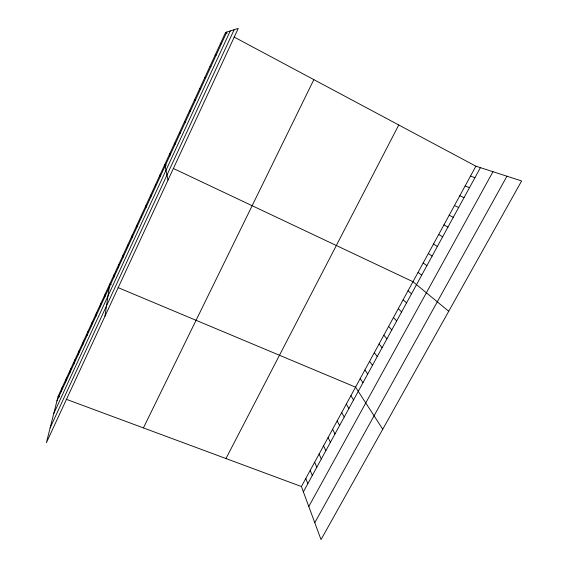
<?xml version="1.0" encoding="UTF-8"?>
<svg xmlns="http://www.w3.org/2000/svg" width="568" height="568" viewBox="0 0 568 568"><rect width="100%" height="100%" fill="white"/><g stroke="black" fill="none" stroke-linecap="round" stroke-linejoin="round"><path stroke-width="0.85" d="M141.404 217.501L141.432 215.258M136.732 227.64L136.824 225.262M132.096 237.715L132.252 235.202M127.481 247.74L127.701 245.092M122.887 257.702L123.171 254.925M118.322 267.613L118.669 264.702M113.785 277.475L114.196 274.436M104.945 316.262L109.745 284.106L111.257 284.745M104.782 297.029L105.314 293.734M100.316 306.727L100.905 303.305M95.871 316.369L96.524 312.826M91.455 325.961L92.165 322.297M87.06 335.503L87.834 331.719M82.694 344.989L83.517 341.084M78.341 354.425L79.229 350.406M74.025 363.818L74.962 359.679M69.722 373.155L70.716 368.895M65.448 382.441L66.499 378.068M61.188 391.679L62.295 387.199M58.121 396.272L46.391 442.713L238.248 28.4L225.56 32.461L58.121 396.272L59.739 396.876M56.956 400.866L226.802 32.064M53.733 413.632L230.26 30.956M50.154 427.818L234.137 29.713M143.406 427.917L313.841 79.626M225.972 458.546L398.764 124.988M301.409 486.535L475.892 166.19L521.609 180.951L321.019 539.6L301.409 486.535L66.236 399.283M303.369 491.838L480.414 167.652M308.793 506.514L492.981 171.706M314.779 522.716L506.947 176.215M220.334 43.821L221.492 43.594M215.137 55.11L216.216 55.053M209.975 66.335L210.969 66.442M204.835 77.489L205.751 77.766M470.496 176.101L474.933 177.692M465.128 185.963L469.48 187.681M118.094 287.614L355.547 387.149L382.747 429.23M459.782 195.768L464.056 197.614M454.471 205.524L458.66 207.49M166.36 165.167L164.819 164.436L168.007 180.091M173.275 168.433L412.964 281.721L448.72 311.278M449.189 215.222L453.292 217.324M199.73 88.58L200.568 89.02M225.56 32.461L227.115 33.292M234.115 37.034L475.892 166.19M443.927 224.871L447.953 227.094M438.702 234.47L442.642 236.813M433.498 244.02L437.36 246.484M428.329 253.52L432.106 256.104M423.181 262.97L426.887 265.675M418.062 272.37L421.69 275.189M194.661 99.606L195.42 100.209M408.051 290.752L411.523 293.798M403.152 299.734L406.56 302.893M398.289 308.672L401.619 311.938M393.439 317.569L396.705 320.941M388.626 326.415L391.813 329.894M189.613 110.568L190.294 111.335M383.826 335.219L386.943 338.805M379.055 343.981L382.101 347.673M374.305 352.7L377.287 356.491M369.583 361.376L372.494 365.267M364.876 370.009L367.723 374.007M360.197 378.6L362.973 382.69M184.593 121.467L185.204 122.39M350.91 395.655L353.559 399.943M346.303 404.118L348.88 408.506M341.716 412.538L344.229 417.026M337.151 420.923L339.6 425.503M332.607 429.259L334.992 433.938M179.609 132.301L180.141 133.381M328.084 437.559L330.406 442.33M323.582 445.823L325.847 450.68M319.102 454.045L321.303 458.994M314.651 462.224L316.788 467.265M310.213 470.368L312.293 475.494M305.797 478.469L307.82 483.688M174.653 143.079L175.107 144.308M169.718 153.786L170.109 155.171M160.091 174.717L160.332 176.392M155.383 184.934L155.561 186.758M150.705 195.101L150.811 197.068M146.054 205.211L146.097 207.313"/></g></svg>
